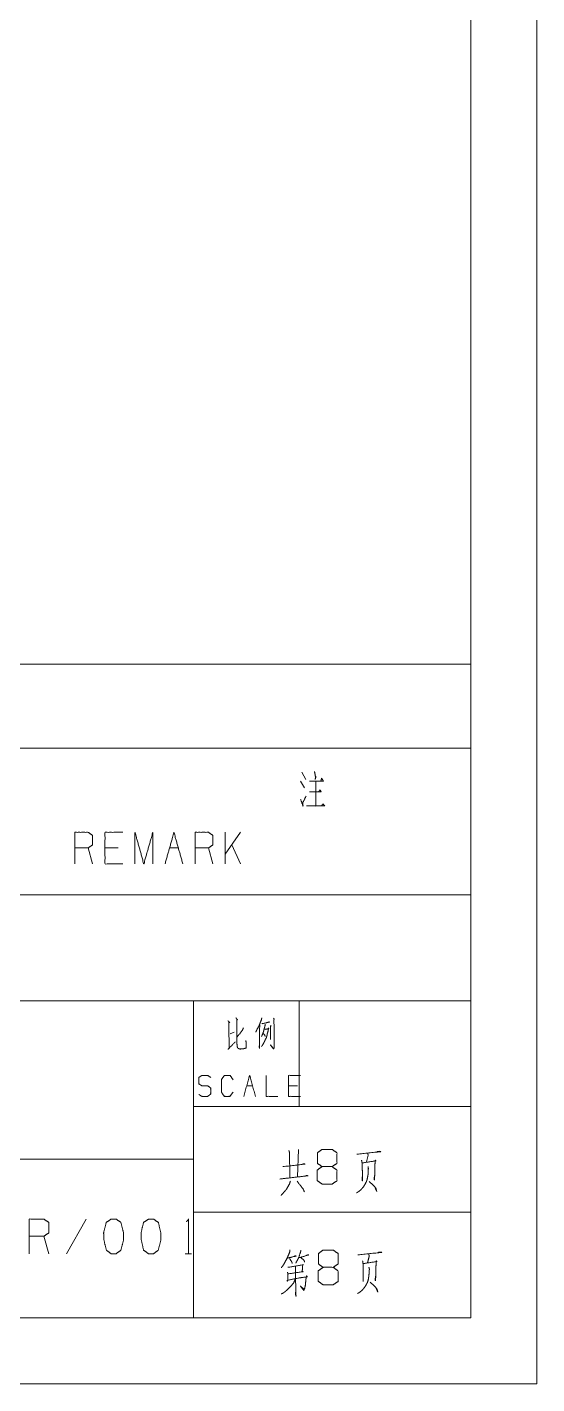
# Model space of a CAD drawing. Header units: millimetres. Extents: x 0 to 420, y 0 to 297.
# Drawn here: x 381.4 to 420, y 0 to 102.7 of the extents above; entities that cross this region are included whole.
import ezdxf

# ---------------------------------------------------------------- set-up
doc = ezdxf.new("R2010")
doc.units = ezdxf.units.MM
doc.layers.add('101', color=7, linetype='Continuous', true_color=0xffffff)

msp = doc.modelspace()

# ---------------------------------------------------------------- linework, layer by layer
at = {"layer": '101', "color": 133, "linetype": 'Continuous', "lineweight": 18}
for p, q in [((420, 0), (420, 297)), ((415, 5), (415, 292)), ((235, 37), (415, 37)), ((235, 29), (415, 29)), ((394, 29), (394, 5)), ((402, 29), (402, 21)), ((394, 21), (415, 21)), ((285, 17), (394, 17)), ((394, 13), (415, 13)), ((25, 5), (415, 5)), ((235, 5), (415, 5)), ((0, 0), (420, 0))]:
    msp.add_line(p, q, dxfattribs=at)
at = {"layer": '101', "color": 72, "linetype": 'Continuous', "lineweight": 18}
for p, q in [((368, 54.46), (415, 54.46)), ((415, 54.46), (415, 48.11)), ((368, 48.11), (415, 48.11)), ((415, 48.11), (415, 37)), ((402.21, 46.3), (402.51, 45.75)), ((402.12, 45.6), (402.42, 45.12)), ((397.58, 41.74), (396.41, 40.09)), ((396.41, 39.36), (396.41, 41.74)), ((386.37, 39.36), (386.04, 40.56)), ((388.31, 40.56), (387.31, 40.56)), ((392.19, 40.56), (392.87, 40.56)), ((395.48, 39.36), (395.14, 40.56)), ((397.58, 39.36), (396.91, 40.79)), ((368, 37), (415, 37)), ((396.78, 26.5), (397.1, 26.62)), ((398.04, 22.56), (398.48, 22.56)), ((401.88, 22.56), (401.21, 22.56)), ((401.97, 17.74), (401.89, 15.67)), ((385.88, 12.47), (384.4, 9.85)), ((383.06, 9.85), (382.68, 11.17)), ((393.39, 9.85), (393.86, 9.85))]:
    msp.add_line(p, q, dxfattribs=at)
for points, knots in [([(403.17, 46.35), (403.26, 45.87), (403.27, 45.98), (403.22, 45.75)], [0, 0, 0.592181, 0.716658, 1, 1]), ([(403.26, 45.6), (403.26, 43.75), (402.55, 43.75), (403.94, 43.75), (403.8, 43.9), (403.71, 43.75)], [0, 0, 0.426906, 0.590047, 0.912256, 0.959823, 1, 1]), ([(402.78, 45.62), (403.84, 45.62), (403.71, 45.83), (403.66, 45.65)], [0, 0, 0.717261, 0.876328, 1, 1]), ([(402.12, 44.23), (402.3, 43.73), (402.27, 43.95), (402.53, 44.48)], [0, 0, 0.39393, 0.563113, 1, 1]), ([(402.8, 44.8), (403.68, 44.8), (403.59, 44.95), (403.5, 44.83)], [0, 0, 0.729813, 0.873574, 1, 1]), ([(385.03, 39.36), (385.03, 41.74), (386.04, 41.74), (386.37, 41.51), (386.37, 40.79), (386.04, 40.56), (385.03, 40.56)], [0, 0, 0.400952, 0.571031, 0.639278, 0.761674, 0.829922, 1, 1]), ([(388.65, 39.36), (387.31, 39.36), (387.31, 41.74), (388.65, 41.74)], [0, 0, 0.26539, 0.73461, 1, 1]), ([(389.58, 39.36), (389.58, 41.74), (390.25, 39.36), (390.93, 41.74), (390.93, 39.36)], [0, 0, 0.245192, 0.499999, 0.754808, 1, 1]), ([(394.14, 39.36), (394.14, 41.74), (395.14, 41.74), (395.48, 41.51), (395.48, 40.79), (395.14, 40.56), (394.14, 40.56)], [0, 0, 0.400951, 0.571036, 0.639278, 0.761673, 0.829915, 1, 1]), ([(396.62, 27.47), (396.76, 27.35), (396.68, 27.39), (396.71, 25.4), (396.62, 25.32), (397.17, 25.88)], [0, 0, 0.060255, 0.090729, 0.71461, 0.752496, 1, 1]), ([(397.22, 27.7), (397.34, 27.55), (397.29, 27.59), (397.29, 26.72), (397.29, 26.04), (397.29, 25.94), (397.31, 25.54), (397.35, 25.44), (397.41, 25.38), (397.54, 25.34), (397.8, 25.36), (397.99, 25.42), (398.01, 25.44), (397.98, 25.98)], [0, 0, 0.050887, 0.067371, 0.30486, 0.491459, 0.519732, 0.627242, 0.657953, 0.681265, 0.71898, 0.791172, 0.845841, 0.852765, 1, 1]), ([(397.29, 26.23), (397.72, 26.77), (397.79, 26.95)], [0, 0, 0.77398, 1, 1]), ([(399.18, 27.7), (399.16, 27.59), (398.99, 27.14), (398.84, 26.87), (398.72, 26.62)], [0, 0, 0.089072, 0.504979, 0.766001, 1, 1]), ([(399.02, 27.14), (399, 25.38), (398.99, 25.5), (398.99, 25.52), (399, 25.71)], [0, 0, 0.841012, 0.900786, 0.910681, 1, 1]), ([(399.43, 27.22), (399.44, 27.18), (399.37, 26.89), (399.3, 26.62), (399.22, 26.43), (399.16, 26.29)], [0, 0, 0.044891, 0.350478, 0.63559, 0.840224, 1, 1]), ([(399.43, 26.83), (399.72, 26.89), (399.69, 26.95), (399.66, 26.72), (399.6, 26.52), (399.57, 26.35), (399.52, 26.19), (399.44, 26.04), (399.37, 25.88), (399.3, 25.75), (399.22, 25.61), (399.16, 25.54)], [0, 0, 0.158182, 0.194476, 0.315843, 0.429568, 0.518472, 0.611327, 0.697145, 0.792857, 0.869066, 0.954883, 1, 1]), ([(399.19, 27.28), (399.22, 27.26), (399.25, 27.26), (399.76, 27.39), (399.72, 27.39), (399.65, 27.35)], [0, 0, 0.049781, 0.090425, 0.822292, 0.883256, 1, 1]), ([(400.07, 27.68), (400.13, 27.59), (400.1, 27.57), (400.12, 25.52), (400.12, 25.5), (400.1, 25.38), (400.07, 25.34), (399.84, 25.65), (400.07, 25.36), (400.1, 25.44)], [0, 0, 0.031372, 0.042462, 0.676473, 0.682877, 0.721567, 0.737252, 0.857566, 0.97283, 1, 1]), ([(399.85, 27.12), (399.88, 27.08), (399.85, 27.06), (399.85, 26.06), (399.84, 26.17), (399.85, 26.29)], [0, 0, 0.038712, 0.066084, 0.824707, 0.904517, 1, 1]), ([(399.28, 26.52), (399.41, 26.39), (399.44, 26.29)], [0, 0, 0.6273, 1, 1]), ([(394.41, 21.91), (394.63, 21.76), (395.09, 21.76), (395.31, 21.93), (395.31, 22.39), (395.09, 22.56), (394.64, 22.56), (394.41, 22.71), (394.41, 23.19), (394.64, 23.34), (395.09, 23.34), (395.31, 23.19)], [0, 0, 0.068029, 0.184052, 0.254519, 0.372336, 0.442804, 0.555843, 0.62637, 0.748396, 0.818923, 0.931962, 1, 1]), ([(397, 22.08), (396.77, 21.76), (396.34, 21.76), (396.12, 22.08), (396.12, 23.02), (396.34, 23.34), (396.78, 23.34), (397.01, 23.02)], [0, 0, 0.114571, 0.243364, 0.357935, 0.638587, 0.753157, 0.885429, 1, 1]), ([(397.81, 21.76), (398.26, 23.34), (398.7, 21.76)], [0, 0, 0.499998, 1, 1]), ([(399.51, 23.34), (399.51, 21.76), (400.4, 21.76)], [0, 0, 0.638737, 1, 1]), ([(402.1, 21.76), (401.21, 21.76), (401.21, 23.34), (402.1, 23.34)], [0, 0, 0.265388, 0.734612, 1, 1]), ([(401.23, 17.66), (401.28, 17.49), (401.3, 15.61)], [0, 0, 0.085573, 1, 1]), ([(403.74, 16.44), (403.39, 16.69), (403.39, 17.49), (403.74, 17.74), (404.5, 17.74), (404.87, 17.49), (404.87, 16.69), (404.5, 16.44), (403.74, 16.44), (403.37, 16.17), (403.37, 15.39), (403.74, 15.12), (404.5, 15.12), (404.87, 15.37), (404.87, 16.17), (404.5, 16.44)], [0, 0, 0.047573, 0.136085, 0.183658, 0.267814, 0.317165, 0.405677, 0.455028, 0.539184, 0.590296, 0.675756, 0.726869, 0.811025, 0.860375, 0.948888, 1, 1]), ([(406.38, 17.38), (408.17, 17.57), (408.09, 17.6), (407.9, 17.57)], [0, 0, 0.865802, 0.9055, 1, 1]), ([(407.2, 17.46), (407.23, 17.3), (407.1, 16.77)], [0, 0, 0.238946, 1, 1]), ([(400.78, 16.44), (402.46, 16.63), (402.4, 16.66), (402.26, 16.63)], [0, 0, 0.892215, 0.926398, 1, 1]), ([(407.22, 16.44), (407.25, 16.28), (407.23, 16.22), (407.22, 15.83), (407.16, 15.5), (407.1, 15.31), (407, 15.12), (406.88, 14.92), (406.69, 14.7), (406.49, 14.54), (406.34, 14.45)], [0, 0, 0.073227, 0.098425, 0.264944, 0.409701, 0.496587, 0.589742, 0.686971, 0.813796, 0.923947, 1, 1]), ([(406.73, 16.94), (406.77, 16.72), (406.79, 16.14), (406.79, 15.37), (406.77, 15.48), (406.77, 15.67)], [0, 0, 0.119123, 0.427225, 0.837795, 0.897357, 1, 1]), ([(406.77, 16.72), (407.82, 16.88), (407.76, 16.94), (407.74, 16.47), (407.74, 15.97), (407.72, 15.67), (407.7, 15.42), (407.68, 15.53), (407.72, 15.78)], [0, 0, 0.351973, 0.378523, 0.533486, 0.697421, 0.797811, 0.880032, 0.917026, 1, 1]), ([(400.54, 15.5), (402.67, 15.75), (402.57, 15.78), (402.46, 15.72)], [0, 0, 0.902695, 0.945436, 1, 1]), ([(401.34, 15.34), (401.28, 15.14), (401.05, 14.73), (400.86, 14.51), (400.64, 14.26)], [0, 0, 0.15523, 0.52098, 0.747563, 1, 1]), ([(401.85, 15.34), (402.3, 14.76), (402.4, 14.54)], [0, 0, 0.752273, 1, 1]), ([(407.31, 15.31), (407.59, 15.06), (407.74, 14.9), (407.82, 14.79), (407.88, 14.56), (407.76, 14.84)], [0, 0, 0.292983, 0.473565, 0.58085, 0.762106, 1, 1]), ([(381.57, 9.85), (381.57, 12.47), (382.68, 12.47), (383.06, 12.22), (383.06, 11.42), (382.68, 11.17), (381.57, 11.17)], [0, 0, 0.400953, 0.571035, 0.639278, 0.761675, 0.829917, 1, 1]), ([(388.15, 9.85), (388.52, 10.12), (388.71, 10.9), (388.71, 11.42), (388.52, 12.22), (388.15, 12.47), (387.78, 12.47), (387.41, 12.22), (387.21, 11.42), (387.23, 10.9), (387.41, 10.12), (387.78, 9.85), (388.15, 9.85)], [0, 0, 0.067525, 0.18397, 0.260581, 0.38094, 0.446137, 0.500301, 0.565503, 0.685862, 0.762526, 0.878306, 0.945836, 1, 1]), ([(390.98, 9.85), (391.35, 10.12), (391.54, 10.9), (391.54, 11.42), (391.35, 12.22), (390.98, 12.47), (390.61, 12.47), (390.23, 12.22), (390.04, 11.42), (390.06, 10.9), (390.23, 10.12), (390.61, 9.85), (390.98, 9.85)], [0, 0, 0.067525, 0.183971, 0.260584, 0.380944, 0.446141, 0.500306, 0.565504, 0.685864, 0.762529, 0.87831, 0.945835, 1, 1]), ([(393.47, 12.25), (393.63, 12.47), (393.63, 9.85)], [0, 0, 0.093489, 1, 1]), ([(401.3, 10.15), (401.29, 9.98), (401.09, 9.51), (400.95, 9.24), (400.84, 9.04), (400.66, 8.79)], [0, 0, 0.110211, 0.446079, 0.649619, 0.798932, 1, 1]), ([(401.11, 9.51), (401.79, 9.68), (401.73, 9.7), (401.62, 9.65)], [0, 0, 0.783524, 0.855683, 1, 1]), ([(401.29, 9.48), (401.46, 9.21), (401.48, 9.1)], [0, 0, 0.744764, 1, 1]), ([(402.14, 10.12), (402.12, 10.01), (401.97, 9.54), (401.85, 9.32), (401.75, 9.13)], [0, 0, 0.104488, 0.565352, 0.798279, 1, 1]), ([(401.99, 9.54), (402.73, 9.76), (402.65, 9.76), (402.51, 9.7)], [0, 0, 0.774418, 0.852542, 1, 1]), ([(402.12, 9.57), (402.38, 9.35), (402.42, 9.21)], [0, 0, 0.701048, 1, 1]), ([(403.82, 8.82), (403.47, 9.07), (403.47, 9.87), (403.82, 10.12), (404.58, 10.12), (404.95, 9.87), (404.95, 9.07), (404.58, 8.82), (403.82, 8.82), (403.45, 8.55), (403.45, 7.77), (403.82, 7.5), (404.58, 7.5), (404.95, 7.75), (404.95, 8.55), (404.58, 8.82)], [0, 0, 0.047572, 0.136083, 0.183656, 0.267815, 0.317165, 0.405676, 0.455026, 0.539186, 0.590297, 0.675756, 0.726868, 0.811027, 0.860377, 0.948888, 1, 1]), ([(406.45, 9.76), (408.25, 9.95), (408.17, 9.98), (407.98, 9.95)], [0, 0, 0.865802, 0.9055, 1, 1]), ([(406.81, 9.32), (406.84, 9.1), (406.86, 8.52), (406.86, 7.75), (406.84, 7.86), (406.84, 8.05)], [0, 0, 0.119124, 0.427225, 0.837795, 0.897357, 1, 1]), ([(406.84, 9.1), (407.9, 9.26), (407.84, 9.32), (407.82, 8.85), (407.82, 8.35), (407.8, 8.05), (407.78, 7.8), (407.76, 7.91), (407.8, 8.16)], [0, 0, 0.351973, 0.378523, 0.533486, 0.697421, 0.797811, 0.880032, 0.917027, 1, 1]), ([(407.27, 9.84), (407.31, 9.68), (407.18, 9.15)], [0, 0, 0.238944, 1, 1]), ([(401.15, 8.82), (402.32, 9.01), (402.28, 9.04), (402.24, 8.49), (402.3, 8.49), (401.15, 8.32), (401.13, 8.46), (401.15, 8.32), (401.15, 7.86), (401.11, 7.77), (401.09, 7.83), (402.01, 8.02), (402.63, 8.1), (402.57, 8.19), (402.51, 7.86), (402.48, 7.47), (402.42, 7.22), (402.36, 7.06), (402.1, 7.41), (402.38, 7.14)], [0, 0, 0.156973, 0.163296, 0.236501, 0.244245, 0.398109, 0.416546, 0.434984, 0.497052, 0.509161, 0.516906, 0.640891, 0.724221, 0.737635, 0.782128, 0.833503, 0.867265, 0.8905, 0.948628, 1, 1]), ([(401.73, 8.88), (401.75, 6.94), (401.77, 6.64), (401.73, 6.78), (401.75, 7.03)], [0, 0, 0.734945, 0.850669, 0.905221, 1, 1]), ([(407.29, 8.82), (407.33, 8.66), (407.31, 8.6), (407.29, 8.21), (407.24, 7.88), (407.18, 7.69), (407.08, 7.5), (406.96, 7.3), (406.77, 7.08), (406.57, 6.92), (406.42, 6.83)], [0, 0, 0.073226, 0.098425, 0.264943, 0.409701, 0.496587, 0.589742, 0.686971, 0.813796, 0.923947, 1, 1]), ([(401.73, 7.97), (401.6, 7.66), (401.38, 7.39), (401.13, 7.14), (400.93, 6.97), (400.78, 6.86), (400.64, 6.81)], [0, 0, 0.203985, 0.41822, 0.635762, 0.792577, 0.90973, 1, 1]), ([(407.39, 7.69), (407.66, 7.44), (407.82, 7.28), (407.9, 7.17), (407.96, 6.94), (407.84, 7.22)], [0, 0, 0.292982, 0.473565, 0.580849, 0.762106, 1, 1])]:
    msp.add_open_spline(points, degree=1, knots=knots, dxfattribs=at)
msp.add_open_spline([(391.86, 39.36), (392.53, 41.74), (393.2, 39.36)], degree=1, dxfattribs=at)

doc.saveas('drawing.dxf')
